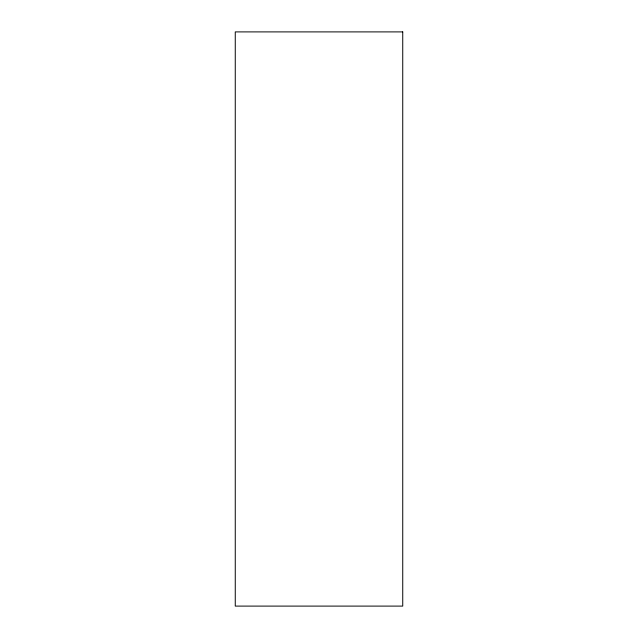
<?xml version="1.0" encoding="UTF-8"?>
<svg xmlns="http://www.w3.org/2000/svg" width="638" height="638" viewBox="0 0 638 638"><rect width="100%" height="100%" fill="white"/><g stroke="black" fill="none" stroke-linecap="round" stroke-linejoin="round"><path stroke-width="0.96" d="M402.738 31.9L235.262 31.9L235.262 606.1L402.738 606.1L402.738 31.9"/></g></svg>
